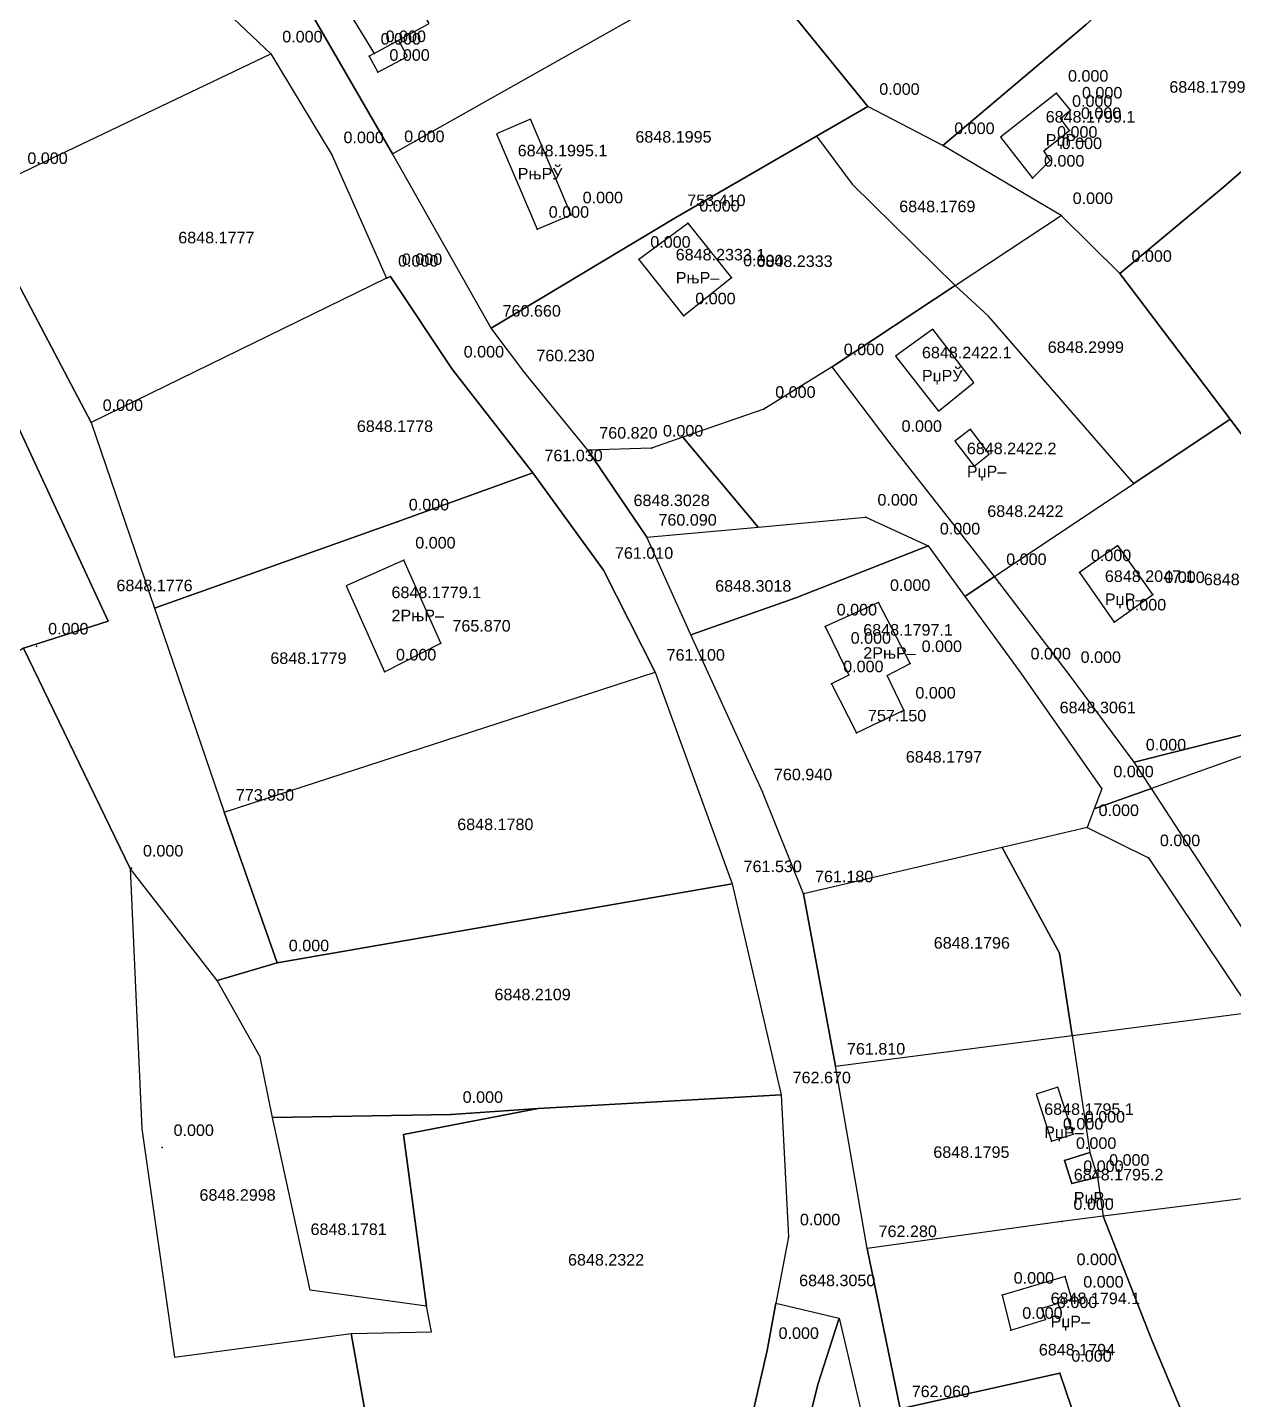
# Model space of a CAD drawing. Header units: metres. Extents: x 8504925 to 8509157, y 4588840 to 4591954.
# Drawn here: x 8505812 to 8505916.5, y 4590589.4 to 4590708.3 of the extents above; entities that cross this region are included whole.
import ezdxf

# ---------------------------------------------------------------- set-up
doc = ezdxf.new("R2010")
doc.units = ezdxf.units.M
for name, color, linetype in [('cad13', 30, 'Continuous'), ('cad144', 7, 'Continuous'), ('cad146', 7, 'Continuous'), ('cad176', 7, 'Continuous'), ('cad22', 7, 'Continuous'), ('cad_cont_1', 30, 'Continuous'), ('cad_cont_2', 7, 'Continuous'), ('cad_cont_3', 7, 'Continuous'), ('points', 1, 'Continuous'), ('texts', 7, 'Continuous')]:
    doc.layers.add(name, color=color, linetype=linetype)
doc.styles.get("Standard").update_dxf_attribs({"font": 'arial.ttf'})

msp = doc.modelspace()

# ---------------------------------------------------------------- linework, layer by layer
at = {"layer": 'cad13'}
for points in [[(8505842, 4590706.02), (8505841.57, 4590705.8), (8505842.33, 4590704.4), (8505844.89, 4590705.78), (8505844.13, 4590707.19), (8505846.77, 4590708.62), (8505843.6, 4590714.13), (8505838.76, 4590711.35), (8505842, 4590706.02)], [(8505899.07, 4590695.23), (8505900.6, 4590696.75), (8505900.05, 4590697.6), (8505902.27, 4590699.36), (8505901.5, 4590700.41), (8505902.36, 4590701.13), (8505901.15, 4590702.59), (8505896.29, 4590698.77), (8505899.07, 4590695.23)], [(8505856.14, 4590690.8), (8505859.08, 4590692.05), (8505855.56, 4590700.33), (8505852.62, 4590699.08), (8505856.14, 4590690.8)], [(8505864.94, 4590688.2), (8505869.19, 4590691.33), (8505872.99, 4590686.59), (8505868.84, 4590683.3), (8505864.94, 4590688.2)], [(8505890.92, 4590675.03), (8505893.99, 4590677.52), (8505890.44, 4590682.15), (8505887.19, 4590679.81), (8505890.92, 4590675.03)], [(8505894, 4590670.28), (8505895.32, 4590671.31), (8505893.69, 4590673.49), (8505892.34, 4590672.44), (8505894, 4590670.28)], [(8505906.16, 4590656.77), (8505909.5, 4590659.15), (8505906.46, 4590663.41), (8505903.13, 4590661.05), (8505906.16, 4590656.77)], [(8505842.9, 4590652.44), (8505847.79, 4590654.94), (8505844.57, 4590662.14), (8505839.57, 4590659.91), (8505842.9, 4590652.44)], [(8505883.81, 4590647.16), (8505887.92, 4590649.14), (8505886.48, 4590652.14), (8505888.46, 4590653.17), (8505885.72, 4590658.47), (8505881.11, 4590656.37), (8505882.31, 4590653.89), (8505883.15, 4590652.17), (8505881.66, 4590651.42), (8505883.81, 4590647.16)], [(8505900.71, 4590611.79), (8505902.6, 4590612.4), (8505901.27, 4590616.48), (8505899.38, 4590615.87), (8505900.71, 4590611.79)], [(8505904.04, 4590610.8), (8505901.84, 4590610.12), (8505902.47, 4590608.12), (8505904.71, 4590608.66)], [(8505897.18, 4590595.4), (8505900.19, 4590596.33), (8505899.89, 4590597.32), (8505902.47, 4590598.1), (8505901.89, 4590600.05), (8505896.44, 4590598.44), (8505897.18, 4590595.4)]]:
    msp.add_lwpolyline(points, dxfattribs=at)
at = {"layer": 'cad144'}
for points in [[(8505818.14, 4590728.15), (8505827.59, 4590712.39), (8505827.13, 4590711.63), (8505833.04, 4590705.99)], [(8505915.95, 4590719.62), (8505903.72, 4590708.54), (8505891.29, 4590698.05)], [(8505843.61, 4590697.35), (8505874.37, 4590714.68)], [(8505843.61, 4590697.35), (8505834.96, 4590712.31)], [(8505884.79, 4590701.45), (8505875.47, 4590712.94)], [(8505810.95, 4590695.46), (8505833.04, 4590705.99)], [(8505833.04, 4590705.99), (8505838.35, 4590697.26), (8505843.08, 4590686.56)], [(8505928.37, 4590705.55), (8505915.64, 4590694.49), (8505906.65, 4590686.98)], [(8505880.334, 4590698.865), (8505884.79, 4590701.45)], [(8505891.29, 4590698.05), (8505884.79, 4590701.45)], [(8505852.14, 4590682.23), (8505868.15, 4590691.81), (8505880.334, 4590698.865)], [(8505901.55, 4590691.99), (8505891.29, 4590698.05)], [(8505817.48, 4590674.06), (8505807.31, 4590693.33)], [(8505892.381, 4590685.923), (8505901.55, 4590691.99)], [(8505906.65, 4590686.98), (8505901.55, 4590691.99)], [(8505916.2, 4590674.34), (8505906.65, 4590686.98)], [(8505843.08, 4590686.56), (8505817.48, 4590674.06)], [(8505843.08, 4590686.56), (8505843.41, 4590686.71), (8505848.77, 4590678.69), (8505855.77, 4590669.7)], [(8505881.71, 4590678.89), (8505892.381, 4590685.923)], [(8505860.52, 4590671.66), (8505855.07, 4590678.36), (8505852.14, 4590682.23)], [(8505881.71, 4590678.89), (8505875.77, 4590675.2), (8505868.766, 4590672.781)], [(8505895.79, 4590660.71), (8505886.72, 4590672.25), (8505881.71, 4590678.89)], [(8505817.48, 4590674.06), (8505822.98, 4590657.98)], [(8505907.853, 4590668.761), (8505916.2, 4590674.34)], [(8505919.22, 4590670.34), (8505916.2, 4590674.34)], [(8505868.766, 4590672.781), (8505866.04, 4590671.84), (8505860.52, 4590671.66)], [(8505865.65, 4590664.12), (8505860.52, 4590671.66)], [(8505855.77, 4590669.7), (8505844.01, 4590665.44), (8505822.98, 4590657.98)], [(8505855.77, 4590669.7), (8505861.88, 4590661.25), (8505866.36, 4590652.42)], [(8505895.79, 4590660.71), (8505907.853, 4590668.761)], [(8505875.291, 4590665.003), (8505884.63, 4590665.86)], [(8505884.63, 4590665.86), (8505890.04, 4590663.36)], [(8505865.65, 4590664.12), (8505875.291, 4590665.003)], [(8505869.47, 4590655.66), (8505865.65, 4590664.12)], [(8505890.04, 4590663.36), (8505893.215, 4590658.979)], [(8505907.89, 4590644.64), (8505902.24, 4590652.23), (8505895.79, 4590660.71)], [(8505893.215, 4590658.979), (8505897.9, 4590652.53), (8505905.08, 4590642.32), (8505904.417, 4590640.579)], [(8505822.98, 4590657.98), (8505829.02, 4590640.29)], [(8505875.66, 4590642.06), (8505869.47, 4590655.66)], [(8505829.02, 4590640.29), (8505866.36, 4590652.42)], [(8505866.36, 4590652.42), (8505873.03, 4590634.1)], [(8505907.89, 4590644.64), (8505919.82, 4590647.64), (8505933.42, 4590650.38)], [(8505909.379, 4590642.348), (8505907.89, 4590644.64)], [(8505879.22, 4590633.22), (8505875.66, 4590642.06)], [(8505921.43, 4590623.88), (8505916.3, 4590631.74), (8505909.379, 4590642.348)], [(8505904.417, 4590640.579), (8505903.8, 4590638.96)], [(8505833.61, 4590627.24), (8505829.02, 4590640.29)], [(8505903.8, 4590638.96), (8505896.427, 4590637.235)], [(8505903.8, 4590638.96), (8505909.11, 4590636.35), (8505918.08, 4590622.96)], [(8505896.427, 4590637.235), (8505879.22, 4590633.22)], [(8505873.03, 4590634.1), (8505833.61, 4590627.24)], [(8505881.99, 4590618.29), (8505879.22, 4590633.22)], [(8505902.5, 4590620.944), (8505918.08, 4590622.96)], [(8505881.99, 4590618.29), (8505902.5, 4590620.944)], [(8505884.73, 4590602.48), (8505881.99, 4590618.29)], [(8505856.22, 4590614.61), (8505877.28, 4590615.8)], [(8505877.28, 4590615.8), (8505877.91, 4590603.5), (8505876.83, 4590597.74)], [(8505848.68, 4590614.11), (8505856.22, 4590614.61)], [(8505925.27, 4590607.79), (8505905.189, 4590605.285)], [(8505905.189, 4590605.285), (8505901.62, 4590604.84), (8505884.73, 4590602.48)], [(8505887.6, 4590588.61), (8505884.73, 4590602.48)], [(8505876.83, 4590597.74), (8505876.06, 4590593.66)], [(8505904.97, 4590581.32), (8505901.44, 4590591.68), (8505887.6, 4590588.61)]]:
    msp.add_lwpolyline(points, dxfattribs=at)
at = {"layer": 'cad146'}
for points in [[(8505880.334, 4590698.865), (8505883.44, 4590694.72), (8505892.381, 4590685.923)], [(8505852.14, 4590682.23), (8505843.61, 4590697.35)], [(8505802.237, 4590690.364), (8505806.42, 4590683.84), (8505818.96, 4590656.85), (8505811.619, 4590654.502)], [(8505907.853, 4590668.761), (8505895.27, 4590683.27), (8505892.381, 4590685.923)], [(8505875.291, 4590665.003), (8505868.766, 4590672.781)], [(8505890.04, 4590663.36), (8505878.57, 4590658.88), (8505869.47, 4590655.66)], [(8505893.215, 4590658.979), (8505895.79, 4590660.71)], [(8505933.353, 4590626.564), (8505929.69, 4590635.6), (8505922.26, 4590646.94), (8505909.379, 4590642.348)], [(8505904.417, 4590640.579), (8505909.379, 4590642.348)], [(8505902.5, 4590620.944), (8505901.41, 4590628.08), (8505896.427, 4590637.235)], [(8505828.39, 4590625.72), (8505820.854, 4590635.424)], [(8505873.03, 4590634.1), (8505877.28, 4590615.8)], [(8505833.61, 4590627.24), (8505828.39, 4590625.72)], [(8505833.21, 4590613.84), (8505832.12, 4590619.11), (8505828.39, 4590625.72)], [(8505902.5, 4590620.944), (8505904.04, 4590610.8)], [(8505846.54, 4590597.48), (8505844.54, 4590612.38), (8505856.22, 4590614.61)], [(8505833.21, 4590613.84), (8505848.68, 4590614.11)], [(8505846.54, 4590597.48), (8505836.46, 4590598.89), (8505833.21, 4590613.84)], [(8505904.04, 4590610.8), (8505904.71, 4590608.66)], [(8505904.71, 4590608.66), (8505905.189, 4590605.285)], [(8505914.39, 4590582.68), (8505909.41, 4590594.55), (8505905.189, 4590605.285)], [(8505876.83, 4590597.74), (8505882.3, 4590596.44)], [(8505840.025, 4590595.135), (8505846.97, 4590595.26), (8505846.54, 4590597.48)], [(8505873.63, 4590563.05), (8505875.37, 4590570.16), (8505880.46, 4590590.71), (8505882.3, 4590596.44)], [(8505882.3, 4590596.44), (8505884.15, 4590588.61), (8505885.34, 4590581.43), (8505886.46, 4590573.67), (8505888.08, 4590564.73), (8505887.2, 4590564.63)], [(8505874.91, 4590588.63), (8505876.06, 4590593.66)]]:
    msp.add_lwpolyline(points, dxfattribs=at)
at = {"layer": 'cad176'}
for points in [[(8505811.619, 4590654.502), (8505820.854, 4590635.424)], [(8505820.854, 4590635.424), (8505821.885, 4590612.846), (8505824.713, 4590593.064), (8505840.025, 4590595.135)], [(8505840.025, 4590595.135), (8505842.104, 4590583.432)]]:
    msp.add_lwpolyline(points, dxfattribs=at)
at = {"layer": 'cad22'}
msp.add_lwpolyline([(8505842, 4590706.02), (8505844.13, 4590707.19)], dxfattribs=at)
at = {"layer": 'cad_cont_1'}
for points in [[(8505842, 4590706.02), (8505841.57, 4590705.8), (8505842.33, 4590704.4), (8505844.89, 4590705.78), (8505844.13, 4590707.19), (8505846.77, 4590708.62), (8505843.6, 4590714.13), (8505838.76, 4590711.35), (8505842, 4590706.02)], [(8505899.07, 4590695.23), (8505900.6, 4590696.75), (8505900.05, 4590697.6), (8505902.27, 4590699.36), (8505901.5, 4590700.41), (8505902.36, 4590701.13), (8505901.15, 4590702.59), (8505896.29, 4590698.77), (8505899.07, 4590695.23)], [(8505856.14, 4590690.8), (8505859.08, 4590692.05), (8505855.56, 4590700.33), (8505852.62, 4590699.08), (8505856.14, 4590690.8)], [(8505864.94, 4590688.2), (8505869.19, 4590691.33), (8505872.99, 4590686.59), (8505868.84, 4590683.3), (8505864.94, 4590688.2)], [(8505890.92, 4590675.03), (8505893.99, 4590677.52), (8505890.44, 4590682.15), (8505887.19, 4590679.81), (8505890.92, 4590675.03)], [(8505894, 4590670.28), (8505895.32, 4590671.31), (8505893.69, 4590673.49), (8505892.34, 4590672.44), (8505894, 4590670.28)], [(8505906.16, 4590656.77), (8505909.5, 4590659.15), (8505906.46, 4590663.41), (8505903.13, 4590661.05), (8505906.16, 4590656.77)], [(8505842.9, 4590652.44), (8505847.79, 4590654.94), (8505844.57, 4590662.14), (8505839.57, 4590659.91), (8505842.9, 4590652.44)], [(8505883.81, 4590647.16), (8505887.92, 4590649.14), (8505886.48, 4590652.14), (8505888.46, 4590653.17), (8505885.72, 4590658.47), (8505881.11, 4590656.37), (8505882.31, 4590653.89), (8505883.15, 4590652.17), (8505881.66, 4590651.42), (8505883.81, 4590647.16)], [(8505900.71, 4590611.79), (8505902.6, 4590612.4), (8505901.27, 4590616.48), (8505899.38, 4590615.87), (8505900.71, 4590611.79)], [(8505904.04, 4590610.8), (8505904.71, 4590608.66), (8505904.71, 4590608.66), (8505902.47, 4590608.12), (8505901.84, 4590610.12), (8505904.04, 4590610.8)], [(8505897.18, 4590595.4), (8505900.19, 4590596.33), (8505899.89, 4590597.32), (8505902.47, 4590598.1), (8505901.89, 4590600.05), (8505896.44, 4590598.44), (8505897.18, 4590595.4)]]:
    msp.add_lwpolyline(points, dxfattribs=at)
at = {"layer": 'cad_cont_2'}
for points in [[(8505875.47, 4590712.94), (8505879.18, 4590716.08), (8505879.18, 4590716.08), (8505880.94, 4590717.56), (8505880.94, 4590717.56), (8505896.02, 4590730.73), (8505896.02, 4590730.73), (8505899.18, 4590731.21), (8505907.11, 4590726.42), (8505915.95, 4590719.62), (8505915.95, 4590719.62), (8505903.72, 4590708.54), (8505891.29, 4590698.05), (8505891.29, 4590698.05), (8505884.79, 4590701.45), (8505884.79, 4590701.45), (8505875.47, 4590712.94)], [(8505859.01, 4590726.59), (8505846.88, 4590719.01), (8505834.96, 4590712.31), (8505834.96, 4590712.31), (8505843.61, 4590697.35), (8505843.61, 4590697.35), (8505874.37, 4590714.68), (8505874.37, 4590714.68), (8505862.85, 4590728.99), (8505862.85, 4590728.99), (8505861.54, 4590728.172), (8505861.54, 4590728.172), (8505859.01, 4590726.59)], [(8505799.62, 4590712.22), (8505810.95, 4590695.46), (8505810.95, 4590695.46), (8505833.04, 4590705.99), (8505833.04, 4590705.99), (8505827.13, 4590711.63), (8505827.59, 4590712.39), (8505818.14, 4590728.15), (8505818.14, 4590728.15), (8505799.62, 4590712.22)], [(8505901.55, 4590691.99), (8505891.29, 4590698.05), (8505891.29, 4590698.05), (8505903.72, 4590708.54), (8505915.95, 4590719.62), (8505915.95, 4590719.62), (8505928.37, 4590705.55), (8505928.37, 4590705.55), (8505915.64, 4590694.49), (8505906.65, 4590686.98), (8505906.65, 4590686.98), (8505901.55, 4590691.99)], [(8505843.61, 4590697.35), (8505874.37, 4590714.68), (8505874.37, 4590714.68), (8505875.47, 4590712.94), (8505875.47, 4590712.94), (8505884.79, 4590701.45), (8505884.79, 4590701.45), (8505880.334, 4590698.865), (8505880.334, 4590698.865), (8505868.15, 4590691.81), (8505852.14, 4590682.23), (8505852.14, 4590682.23), (8505843.61, 4590697.35)], [(8505887.6, 4590588.61), (8505884.73, 4590602.48), (8505884.73, 4590602.48), (8505881.99, 4590618.29), (8505881.99, 4590618.29), (8505879.22, 4590633.22), (8505879.22, 4590633.22), (8505875.66, 4590642.06), (8505875.66, 4590642.06), (8505869.47, 4590655.66), (8505869.47, 4590655.66), (8505865.65, 4590664.12), (8505865.65, 4590664.12), (8505860.52, 4590671.66), (8505860.52, 4590671.66), (8505855.07, 4590678.36), (8505852.14, 4590682.23), (8505852.14, 4590682.23), (8505843.61, 4590697.35), (8505843.61, 4590697.35), (8505834.96, 4590712.31)], [(8505827.13, 4590711.63), (8505833.04, 4590705.99), (8505833.04, 4590705.99), (8505838.35, 4590697.26), (8505843.08, 4590686.56), (8505843.08, 4590686.56), (8505843.41, 4590686.71), (8505848.77, 4590678.69), (8505855.77, 4590669.7), (8505855.77, 4590669.7), (8505861.88, 4590661.25), (8505866.36, 4590652.42), (8505866.36, 4590652.42), (8505873.03, 4590634.1), (8505873.03, 4590634.1), (8505877.28, 4590615.8), (8505877.28, 4590615.8), (8505877.91, 4590603.5), (8505876.83, 4590597.74), (8505876.83, 4590597.74), (8505882.3, 4590596.44), (8505882.3, 4590596.44), (8505884.15, 4590588.61)], [(8505778.179, 4590699.915), (8505787.745, 4590707.428), (8505787.745, 4590707.428), (8505798.01, 4590697.25), (8505802.237, 4590690.364), (8505802.237, 4590690.364), (8505806.42, 4590683.84), (8505818.96, 4590656.85), (8505811.619, 4590654.502), (8505811.619, 4590654.502), (8505793.994, 4590643.557), (8505797.072, 4590669.666), (8505794.15, 4590684.971), (8505785.932, 4590693.197), (8505778.179, 4590699.915)], [(8505817.48, 4590674.06), (8505807.31, 4590693.33), (8505807.31, 4590693.33), (8505810.95, 4590695.46), (8505810.95, 4590695.46), (8505833.04, 4590705.99), (8505833.04, 4590705.99), (8505838.35, 4590697.26), (8505843.08, 4590686.56), (8505843.08, 4590686.56), (8505817.48, 4590674.06)], [(8505916.2, 4590674.34), (8505906.65, 4590686.98), (8505906.65, 4590686.98), (8505915.64, 4590694.49), (8505928.37, 4590705.55), (8505928.37, 4590705.55), (8505944.92, 4590686.44), (8505944.92, 4590686.44), (8505941.06, 4590687.61), (8505940.77, 4590688.47), (8505927.74, 4590677.55), (8505919.22, 4590670.34), (8505919.22, 4590670.34), (8505916.2, 4590674.34)], [(8505880.334, 4590698.865), (8505883.44, 4590694.72), (8505892.381, 4590685.923), (8505892.381, 4590685.923), (8505901.55, 4590691.99), (8505901.55, 4590691.99), (8505891.29, 4590698.05), (8505891.29, 4590698.05), (8505884.79, 4590701.45), (8505884.79, 4590701.45), (8505880.334, 4590698.865)], [(8505852.14, 4590682.23), (8505868.15, 4590691.81), (8505880.334, 4590698.865), (8505880.334, 4590698.865), (8505883.44, 4590694.72), (8505892.381, 4590685.923), (8505892.381, 4590685.923), (8505881.71, 4590678.89), (8505881.71, 4590678.89), (8505875.77, 4590675.2), (8505868.766, 4590672.781), (8505868.766, 4590672.781), (8505866.04, 4590671.84), (8505860.52, 4590671.66), (8505860.52, 4590671.66), (8505855.07, 4590678.36), (8505852.14, 4590682.23)], [(8505802.237, 4590690.364), (8505807.31, 4590693.33), (8505807.31, 4590693.33), (8505817.48, 4590674.06), (8505817.48, 4590674.06), (8505822.98, 4590657.98), (8505822.98, 4590657.98), (8505829.02, 4590640.29), (8505829.02, 4590640.29), (8505833.61, 4590627.24), (8505833.61, 4590627.24), (8505828.39, 4590625.72), (8505828.39, 4590625.72), (8505820.854, 4590635.424), (8505820.854, 4590635.424), (8505811.619, 4590654.502), (8505811.619, 4590654.502), (8505818.96, 4590656.85), (8505806.42, 4590683.84), (8505802.237, 4590690.364)], [(8505892.381, 4590685.923), (8505901.55, 4590691.99), (8505901.55, 4590691.99), (8505906.65, 4590686.98), (8505906.65, 4590686.98), (8505916.2, 4590674.34), (8505916.2, 4590674.34), (8505907.853, 4590668.761), (8505907.853, 4590668.761), (8505895.27, 4590683.27), (8505892.381, 4590685.923)], [(8505843.08, 4590686.56), (8505817.48, 4590674.06), (8505817.48, 4590674.06), (8505822.98, 4590657.98), (8505822.98, 4590657.98), (8505844.01, 4590665.44), (8505855.77, 4590669.7), (8505855.77, 4590669.7), (8505848.77, 4590678.69), (8505843.41, 4590686.71), (8505843.08, 4590686.56)], [(8505881.71, 4590678.89), (8505875.77, 4590675.2), (8505868.766, 4590672.781), (8505868.766, 4590672.781), (8505875.291, 4590665.003), (8505875.291, 4590665.003), (8505884.63, 4590665.86), (8505884.63, 4590665.86), (8505890.04, 4590663.36), (8505890.04, 4590663.36), (8505893.215, 4590658.979), (8505893.215, 4590658.979), (8505895.79, 4590660.71), (8505895.79, 4590660.71), (8505907.853, 4590668.761), (8505907.853, 4590668.761), (8505895.27, 4590683.27), (8505892.381, 4590685.923), (8505892.381, 4590685.923), (8505881.71, 4590678.89)], [(8505907.89, 4590644.64), (8505902.24, 4590652.23), (8505895.79, 4590660.71), (8505895.79, 4590660.71), (8505907.853, 4590668.761), (8505907.853, 4590668.761), (8505916.2, 4590674.34), (8505916.2, 4590674.34), (8505919.22, 4590670.34), (8505919.22, 4590670.34), (8505933.42, 4590650.38), (8505933.42, 4590650.38), (8505919.82, 4590647.64), (8505907.89, 4590644.64)], [(8505868.766, 4590672.781), (8505866.04, 4590671.84), (8505860.52, 4590671.66), (8505860.52, 4590671.66), (8505865.65, 4590664.12), (8505865.65, 4590664.12), (8505875.291, 4590665.003), (8505875.291, 4590665.003), (8505868.766, 4590672.781)], [(8505855.77, 4590669.7), (8505844.01, 4590665.44), (8505822.98, 4590657.98), (8505822.98, 4590657.98), (8505829.02, 4590640.29), (8505829.02, 4590640.29), (8505866.36, 4590652.42), (8505866.36, 4590652.42), (8505861.88, 4590661.25), (8505855.77, 4590669.7)], [(8505865.65, 4590664.12), (8505875.291, 4590665.003), (8505875.291, 4590665.003), (8505884.63, 4590665.86), (8505884.63, 4590665.86), (8505890.04, 4590663.36), (8505890.04, 4590663.36), (8505878.57, 4590658.88), (8505869.47, 4590655.66), (8505869.47, 4590655.66), (8505865.65, 4590664.12)], [(8505875.66, 4590642.06), (8505869.47, 4590655.66), (8505869.47, 4590655.66), (8505878.57, 4590658.88), (8505890.04, 4590663.36), (8505890.04, 4590663.36), (8505893.215, 4590658.979), (8505893.215, 4590658.979), (8505897.9, 4590652.53), (8505905.08, 4590642.32), (8505904.417, 4590640.579), (8505904.417, 4590640.579), (8505903.8, 4590638.96), (8505903.8, 4590638.96), (8505896.427, 4590637.235), (8505896.427, 4590637.235), (8505879.22, 4590633.22), (8505879.22, 4590633.22), (8505875.66, 4590642.06)], [(8505893.215, 4590658.979), (8505897.9, 4590652.53), (8505905.08, 4590642.32), (8505904.417, 4590640.579), (8505904.417, 4590640.579), (8505909.379, 4590642.348), (8505909.379, 4590642.348), (8505907.89, 4590644.64), (8505907.89, 4590644.64), (8505902.24, 4590652.23), (8505895.79, 4590660.71), (8505895.79, 4590660.71), (8505893.215, 4590658.979)], [(8505829.02, 4590640.29), (8505866.36, 4590652.42), (8505866.36, 4590652.42), (8505873.03, 4590634.1), (8505873.03, 4590634.1), (8505833.61, 4590627.24), (8505833.61, 4590627.24), (8505829.02, 4590640.29)], [(8505907.89, 4590644.64), (8505919.82, 4590647.64), (8505933.42, 4590650.38), (8505933.42, 4590650.38), (8505939.59, 4590641.69), (8505939.71, 4590641.48), (8505939.71, 4590641.48), (8505944.71, 4590629.13), (8505944.71, 4590629.13), (8505933.353, 4590626.564), (8505933.353, 4590626.564), (8505929.69, 4590635.6), (8505922.26, 4590646.94), (8505909.379, 4590642.348), (8505909.379, 4590642.348), (8505907.89, 4590644.64)], [(8505946.43, 4590586.46), (8505944.87, 4590591.3), (8505944.87, 4590591.3), (8505942.93, 4590597.84), (8505942.19, 4590600.28), (8505942.19, 4590600.28), (8505941.217, 4590603.175), (8505941.217, 4590603.175), (8505939.372, 4590608.676), (8505939.372, 4590608.676), (8505933.48, 4590626.25), (8505933.353, 4590626.564), (8505933.353, 4590626.564), (8505929.69, 4590635.6), (8505922.26, 4590646.94), (8505909.379, 4590642.348), (8505909.379, 4590642.348), (8505904.417, 4590640.579), (8505904.417, 4590640.579), (8505903.8, 4590638.96)], [(8505903.8, 4590638.96), (8505896.427, 4590637.235), (8505896.427, 4590637.235), (8505901.41, 4590628.08), (8505902.5, 4590620.944), (8505902.5, 4590620.944), (8505904.04, 4590610.8), (8505904.04, 4590610.8), (8505904.71, 4590608.66), (8505904.71, 4590608.66), (8505905.189, 4590605.285), (8505905.189, 4590605.285), (8505909.41, 4590594.55), (8505914.39, 4590582.68)], [(8505896.427, 4590637.235), (8505879.22, 4590633.22), (8505879.22, 4590633.22), (8505881.99, 4590618.29), (8505881.99, 4590618.29), (8505902.5, 4590620.944), (8505902.5, 4590620.944), (8505901.41, 4590628.08), (8505896.427, 4590637.235)], [(8505828.39, 4590625.72), (8505820.854, 4590635.424), (8505820.854, 4590635.424), (8505821.885, 4590612.846), (8505824.713, 4590593.064), (8505840.025, 4590595.135), (8505840.025, 4590595.135), (8505846.97, 4590595.26), (8505846.54, 4590597.48), (8505846.54, 4590597.48), (8505836.46, 4590598.89), (8505833.21, 4590613.84), (8505833.21, 4590613.84), (8505832.12, 4590619.11), (8505828.39, 4590625.72)], [(8505833.21, 4590613.84), (8505832.12, 4590619.11), (8505828.39, 4590625.72), (8505828.39, 4590625.72), (8505833.61, 4590627.24), (8505833.61, 4590627.24), (8505873.03, 4590634.1), (8505873.03, 4590634.1), (8505877.28, 4590615.8), (8505877.28, 4590615.8), (8505856.22, 4590614.61), (8505856.22, 4590614.61), (8505848.68, 4590614.11), (8505848.68, 4590614.11), (8505833.21, 4590613.84)], [(8505881.99, 4590618.29), (8505902.5, 4590620.944), (8505902.5, 4590620.944), (8505904.04, 4590610.8), (8505904.04, 4590610.8), (8505904.71, 4590608.66), (8505904.71, 4590608.66), (8505905.189, 4590605.285), (8505905.189, 4590605.285), (8505901.62, 4590604.84), (8505884.73, 4590602.48), (8505884.73, 4590602.48), (8505881.99, 4590618.29)], [(8505840.025, 4590595.135), (8505846.97, 4590595.26), (8505846.54, 4590597.48), (8505846.54, 4590597.48), (8505844.54, 4590612.38), (8505856.22, 4590614.61), (8505856.22, 4590614.61), (8505877.28, 4590615.8), (8505877.28, 4590615.8), (8505877.91, 4590603.5), (8505876.83, 4590597.74), (8505876.83, 4590597.74), (8505876.06, 4590593.66), (8505876.06, 4590593.66), (8505874.91, 4590588.63), (8505874.91, 4590588.63), (8505842.104, 4590583.432), (8505842.104, 4590583.432), (8505840.025, 4590595.135)], [(8505833.21, 4590613.84), (8505848.68, 4590614.11), (8505848.68, 4590614.11), (8505856.22, 4590614.61), (8505856.22, 4590614.61), (8505844.54, 4590612.38), (8505846.54, 4590597.48), (8505846.54, 4590597.48), (8505836.46, 4590598.89), (8505833.21, 4590613.84)], [(8505905.189, 4590605.285), (8505901.62, 4590604.84), (8505884.73, 4590602.48), (8505884.73, 4590602.48), (8505887.6, 4590588.61), (8505887.6, 4590588.61), (8505901.44, 4590591.68), (8505904.97, 4590581.32), (8505904.97, 4590581.32), (8505914.39, 4590582.68), (8505914.39, 4590582.68), (8505909.41, 4590594.55), (8505905.189, 4590605.285)], [(8505879.39, 4590520.22), (8505864.33, 4590541.54), (8505862.03, 4590543.54), (8505864.7, 4590544.45), (8505865.61, 4590548.12), (8505865.61, 4590548.12), (8505871.1, 4590570.2), (8505871.1, 4590570.2), (8505874.91, 4590588.63), (8505874.91, 4590588.63), (8505876.06, 4590593.66), (8505876.06, 4590593.66), (8505876.83, 4590597.74), (8505876.83, 4590597.74), (8505882.3, 4590596.44), (8505882.3, 4590596.44), (8505880.46, 4590590.71), (8505875.37, 4590570.16), (8505873.63, 4590563.05), (8505873.63, 4590563.05), (8505870.14, 4590541.03), (8505883.36, 4590524.47), (8505883.36, 4590524.47), (8505879.39, 4590520.22)], [(8505887.2, 4590564.63), (8505873.63, 4590563.05), (8505873.63, 4590563.05), (8505875.37, 4590570.16), (8505880.46, 4590590.71), (8505882.3, 4590596.44), (8505882.3, 4590596.44), (8505884.15, 4590588.61), (8505885.34, 4590581.43), (8505886.46, 4590573.67), (8505888.08, 4590564.73), (8505887.2, 4590564.63)], [(8505904.97, 4590581.32), (8505901.44, 4590591.68), (8505887.6, 4590588.61), (8505887.6, 4590588.61), (8505889.72, 4590574.69), (8505890.92, 4590567.16), (8505892.11, 4590560.66), (8505892.4, 4590555.56), (8505892.19, 4590548.66), (8505891.6, 4590542.65), (8505895.29, 4590542.08), (8505895.29, 4590542.08), (8505902.49, 4590535.39), (8505902.49, 4590535.39), (8505909.549, 4590549.653), (8505909.549, 4590549.653), (8505900.21, 4590553.11), (8505900.21, 4590553.11), (8505902.037, 4590563.932), (8505902.037, 4590563.932), (8505904.97, 4590581.32)]]:
    msp.add_lwpolyline(points, dxfattribs=at)
at = {"layer": 'cad_cont_3'}
msp.add_lwpolyline([(8505811.619, 4590654.502), (8505820.854, 4590635.424), (8505820.854, 4590635.424), (8505821.885, 4590612.846), (8505824.713, 4590593.064), (8505840.025, 4590595.135), (8505840.025, 4590595.135), (8505842.104, 4590583.432)], dxfattribs=at)
at = {"layer": 'points'}
for p in [(8505833.04, 4590705.99), (8505842, 4590706.02), (8505841.57, 4590705.8), (8505842.33, 4590704.4), (8505901.15, 4590702.59), (8505884.79, 4590701.45), (8505901.5, 4590700.41), (8505902.36, 4590701.13), (8505902.27, 4590699.36), (8505891.29, 4590698.05), (8505900.2, 4590697.73), (8505838.35, 4590697.26), (8505843.61, 4590697.35), (8505900.6, 4590696.75), (8505899.07, 4590695.23), (8505915.64, 4590694.49), (8505859.08, 4590692.05), (8505868.15, 4590691.81), (8505901.55, 4590691.99), (8505856.14, 4590690.8), (8505869.19, 4590691.33), (8505864.94, 4590688.2), (8505906.65, 4590686.98), (8505843.08, 4590686.56), (8505843.41, 4590686.71), (8505872.99, 4590686.59), (8505852.14, 4590682.23), (8505868.84, 4590683.3), (8505848.77, 4590678.69), (8505881.71, 4590678.89), (8505855.07, 4590678.36), (8505875.77, 4590675.2), (8505817.48, 4590674.06), (8505860.52, 4590671.66), (8505866.04, 4590671.84), (8505886.72, 4590672.25), (8505855.77, 4590669.7), (8505884.63, 4590665.86), (8505844.01, 4590665.44), (8505865.65, 4590664.12), (8505890.04, 4590663.36), (8505844.57, 4590662.14), (8505861.88, 4590661.25), (8505903.13, 4590661.05), (8505895.79, 4590660.71), (8505885.72, 4590658.47), (8505909.5, 4590659.15), (8505881.1, 4590656.34), (8505906.16, 4590656.77), (8505847.79, 4590654.94), (8505812.75, 4590654.69), (8505882.31, 4590653.89), (8505842.9, 4590652.44), (8505866.36, 4590652.42), (8505888.46, 4590653.17), (8505897.9, 4590652.53), (8505881.66, 4590651.42), (8505902.24, 4590652.23), (8505887.92, 4590649.14), (8505883.81, 4590647.16), (8505907.89, 4590644.64), (8505875.66, 4590642.06), (8505905.08, 4590642.32), (8505829.02, 4590640.29), (8505903.8, 4590638.96), (8505909.11, 4590636.35), (8505820.97, 4590635.45), (8505873.03, 4590634.1), (8505879.22, 4590633.22), (8505916.3, 4590631.74), (8505833.61, 4590627.24), (8505881.99, 4590618.29), (8505877.28, 4590615.8), (8505848.68, 4590614.11), (8505902.6, 4590612.4), (8505823.62, 4590611.24), (8505900.71, 4590611.79), (8505901.84, 4590610.12), (8505904.71, 4590608.66), (8505902.47, 4590608.12), (8505901.62, 4590604.84), (8505877.91, 4590603.5), (8505884.73, 4590602.48), (8505901.89, 4590600.05), (8505896.44, 4590598.44), (8505902.47, 4590598.1), (8505897.18, 4590595.4), (8505900.19, 4590596.33), (8505876.06, 4590593.66), (8505901.44, 4590591.68)]:
    msp.add_point(p, dxfattribs=at)

# ---------------------------------------------------------------- texts
at = {"layer": 'cad_cont_1'}
for s, p in [('6848.1799.1', (8505900.213, 4590700.047)), ('6848.1995.1', (8505854.45, 4590697.118)), ('6848.2333.1', (8505868.145, 4590688.102)), ('6848.2422.1', (8505889.488, 4590679.616)), ('6848.2422.2', (8505893.381, 4590671.313)), ('6848.2047.1', (8505905.343, 4590660.243)), ('6848.1779.1', (8505843.51, 4590658.84)), ('6848.1797.1', (8505884.401, 4590655.589)), ('6848.1795.1', (8505900.084, 4590614.068)), ('6848.1795.2', (8505902.646, 4590608.389)), ('6848.1794.1', (8505900.637, 4590597.669))]:
    msp.add_text(s, height=1, dxfattribs=at).set_placement(p)
at = {"layer": 'cad_cont_2'}
for s, p in [('6848.1799', (8505910.93, 4590702.63)), ('6848.1995', (8505864.65, 4590698.31)), ('6848.1769', (8505887.519, 4590692.281)), ('6848.1777', (8505825.03, 4590689.58)), ('6848.2333', (8505875.142, 4590687.536)), ('6848.2999', (8505900.39, 4590680.089)), ('6848.1778', (8505840.51, 4590673.24)), ('6848.3028', (8505864.49, 4590666.814)), ('6848.2422', (8505895.151, 4590665.878)), ('6848.2047', (8505913.92, 4590659.96)), ('6848.1776', (8505819.67, 4590659.44)), ('6848.3018', (8505871.565, 4590659.397)), ('6848.1779', (8505833.01, 4590653.14)), ('6848.3061', (8505901.421, 4590648.865)), ('6848.1797', (8505888.09, 4590644.59)), ('6848.1780', (8505849.21, 4590638.74)), ('6848.1796', (8505890.51, 4590628.47)), ('6848.2109', (8505852.44, 4590624)), ('6848.1795', (8505890.472, 4590610.341)), ('6848.2998', (8505826.869, 4590606.626)), ('6848.1781', (8505836.495, 4590603.659)), ('6848.2322', (8505858.81, 4590601.01)), ('6848.3050', (8505878.842, 4590599.224)), ('6848.1794', (8505899.62, 4590593.22))]:
    msp.add_text(s, height=1, dxfattribs=at).set_placement(p)
at = {"layer": 'points'}
for s, p in [('0.000', (8505834.04, 4590706.99)), ('0.000', (8505842.57, 4590706.8)), ('0.000', (8505843, 4590707.02)), ('0.000', (8505843.33, 4590705.4)), ('0.000', (8505902.15, 4590703.59)), ('0.000', (8505885.79, 4590702.45)), ('0.000', (8505902.5, 4590701.41)), ('0.000', (8505903.36, 4590702.13)), ('0.000', (8505903.27, 4590700.36)), ('0.000', (8505892.29, 4590699.05)), ('0.000', (8505839.35, 4590698.26)), ('0.000', (8505844.61, 4590698.35)), ('0.000', (8505901.2, 4590698.73)), ('0.000', (8505901.6, 4590697.75)), ('0.000', (8505811.95, 4590696.46)), ('0.000', (8505900.07, 4590696.23)), ('0.000', (8505860.08, 4590693.05)), ('753.410', (8505869.15, 4590692.81)), ('0.000', (8505870.19, 4590692.33)), ('0.000', (8505902.55, 4590692.99)), ('0.000', (8505857.14, 4590691.8)), ('0.000', (8505865.94, 4590689.2)), ('0.000', (8505844.08, 4590687.56)), ('0.000', (8505844.41, 4590687.71)), ('0.000', (8505873.99, 4590687.59)), ('0.000', (8505907.65, 4590687.98)), ('0.000', (8505869.84, 4590684.3)), ('760.660', (8505853.14, 4590683.23)), ('0.000', (8505849.77, 4590679.69)), ('760.230', (8505856.07, 4590679.36)), ('0.000', (8505882.71, 4590679.89)), ('0.000', (8505876.77, 4590676.2)), ('0.000', (8505818.48, 4590675.06)), ('0.000', (8505867.04, 4590672.84)), ('0.000', (8505887.72, 4590673.25)), ('760.820', (8505861.52, 4590672.66)), ('761.030', (8505856.77, 4590670.7)), ('0.000', (8505885.63, 4590666.86)), ('0.000', (8505845.01, 4590666.44)), ('760.090', (8505866.65, 4590665.12)), ('0.000', (8505891.04, 4590664.36)), ('0.000', (8505845.57, 4590663.14)), ('761.010', (8505862.88, 4590662.25)), ('0.000', (8505896.79, 4590661.71)), ('0.000', (8505904.13, 4590662.05)), ('0.000', (8505910.5, 4590660.15)), ('0.000', (8505886.72, 4590659.47)), ('0.000', (8505882.1, 4590657.34)), ('0.000', (8505907.16, 4590657.77)), ('0.000', (8505813.75, 4590655.69)), ('765.870', (8505848.79, 4590655.94)), ('0.000', (8505883.31, 4590654.89)), ('0.000', (8505889.46, 4590654.17)), ('0.000', (8505843.9, 4590653.44)), ('761.100', (8505867.36, 4590653.42)), ('0.000', (8505898.9, 4590653.53)), ('0.000', (8505903.24, 4590653.23)), ('0.000', (8505882.66, 4590652.42)), ('0.000', (8505888.92, 4590650.14)), ('757.150', (8505884.81, 4590648.16)), ('0.000', (8505908.89, 4590645.64)), ('0.000', (8505906.08, 4590643.32)), ('760.940', (8505876.66, 4590643.06)), ('773.950', (8505830.02, 4590641.29)), ('0.000', (8505904.8, 4590639.96)), ('0.000', (8505910.11, 4590637.35)), ('0.000', (8505821.97, 4590636.45)), ('761.530', (8505874.03, 4590635.1)), ('761.180', (8505880.22, 4590634.22)), ('0.000', (8505834.61, 4590628.24)), ('761.810', (8505882.99, 4590619.29)), ('762.670', (8505878.28, 4590616.8)), ('0.000', (8505849.68, 4590615.11)), ('0.000', (8505903.6, 4590613.4)), ('0.000', (8505824.62, 4590612.24)), ('0.000', (8505901.71, 4590612.79)), ('0.000', (8505902.84, 4590611.12)), ('0.000', (8505903.47, 4590609.12)), ('0.000', (8505905.71, 4590609.66)), ('0.000', (8505902.62, 4590605.84)), ('0.000', (8505878.91, 4590604.5)), ('762.280', (8505885.73, 4590603.48)), ('0.000', (8505902.89, 4590601.05)), ('0.000', (8505897.44, 4590599.44)), ('0.000', (8505903.47, 4590599.1)), ('0.000', (8505901.19, 4590597.33)), ('0.000', (8505898.18, 4590596.4)), ('0.000', (8505877.06, 4590594.66)), ('0.000', (8505902.44, 4590592.68)), ('762.060', (8505888.6, 4590589.61))]:
    msp.add_text(s, height=1, dxfattribs=at).set_placement(p)
at = {"layer": 'texts'}
for s, p in [('РџР–', (8505900.213, 4590698.047)), ('РњРЎ', (8505854.45, 4590695.118)), ('РњР–', (8505868.145, 4590686.102)), ('РџРЎ', (8505889.488, 4590677.616)), ('РџР–', (8505893.381, 4590669.313)), ('РџР–', (8505905.343, 4590658.243)), ('2РњР–', (8505843.51, 4590656.84)), ('2РњР–', (8505884.401, 4590653.589)), ('РџР–', (8505900.084, 4590612.068)), ('РџР–', (8505902.646, 4590606.389)), ('РџР–', (8505900.637, 4590595.669))]:
    msp.add_text(s, height=1, dxfattribs=at).set_placement(p)

doc.saveas('drawing.dxf')
